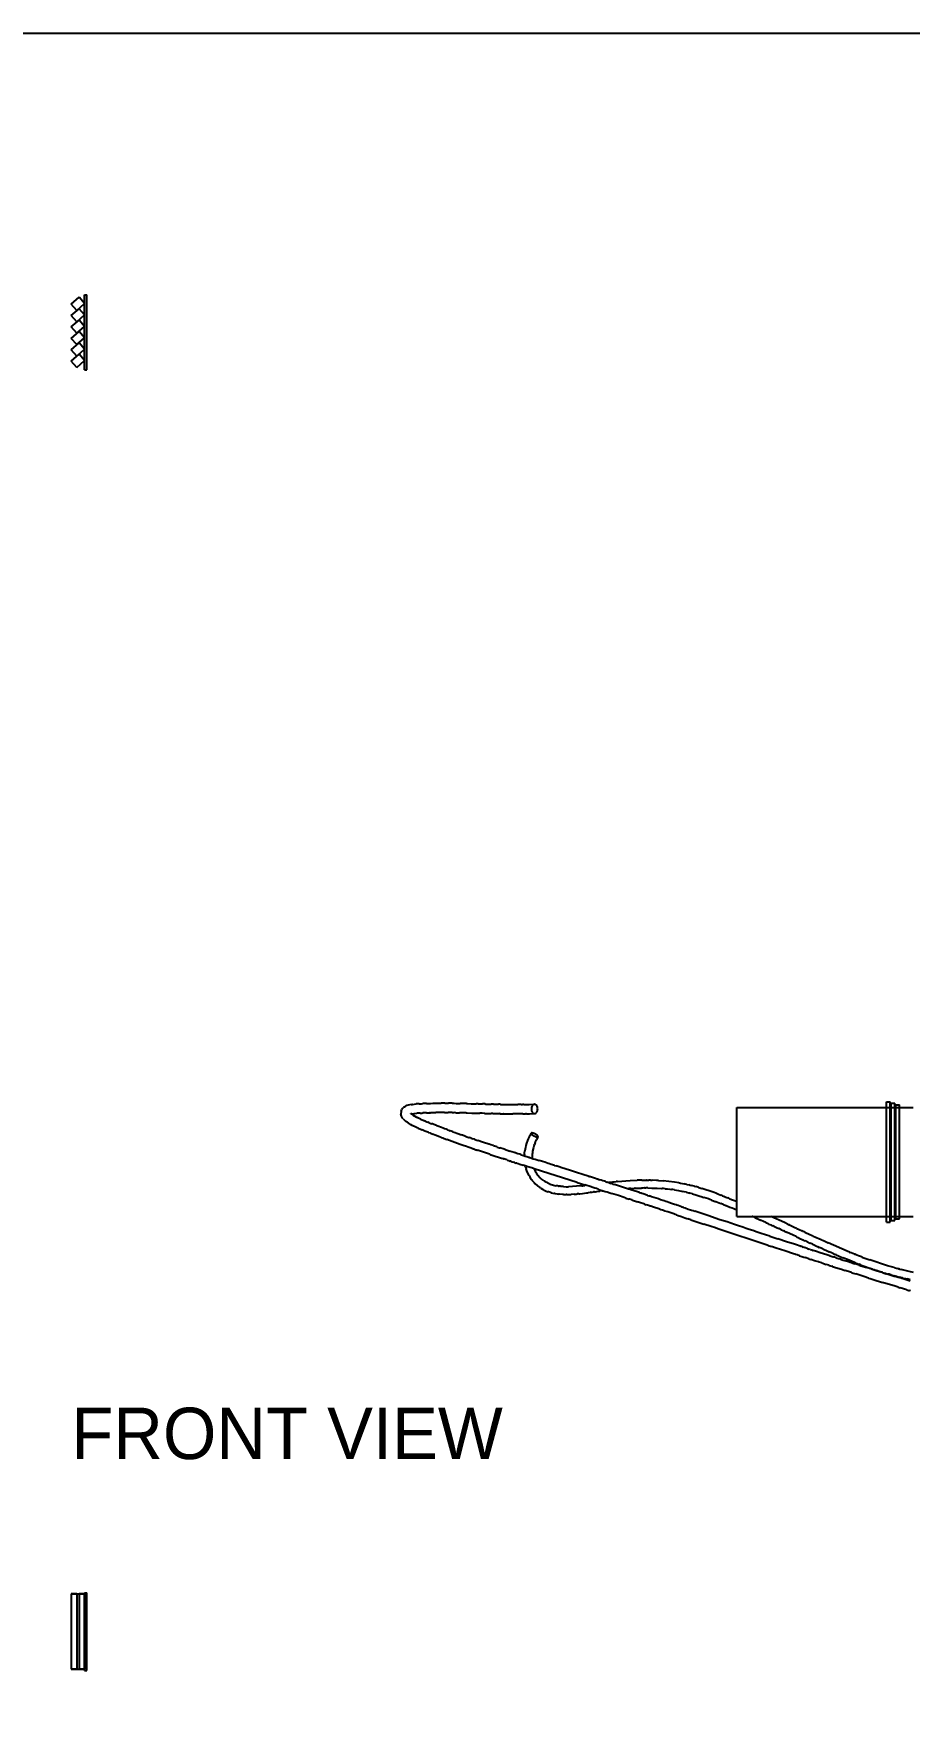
# Model space of a CAD drawing. Header units: millimetres. Extents: x -808 to -5, y -418 to 283.
# Drawn here: x -503.9 to -318.2, y -70.8 to 283.4 of the extents above; entities that cross this region are included whole.
import ezdxf

# ---------------------------------------------------------------- set-up
doc = ezdxf.new("R2010")
doc.units = ezdxf.units.MM
for name, color, linetype in [('BORDER', 7, 'Continuous'), ('HIDDEN', 8, 'Continuous'), ('TEXT', 5, 'Continuous'), ('VISIBLE', 7, 'Continuous')]:
    doc.layers.add(name, color=color, linetype=linetype)

msp = doc.modelspace()

# ---------------------------------------------------------------- linework, layer by layer
at = {"layer": 'BORDER'}
msp.add_lwpolyline([(-808.18, -418.08), (-4.58, -418.08), (-4.58, 283.4), (-808.18, 283.4)], close=True, dxfattribs=at)
at = {"layer": 'HIDDEN'}
for points in [[(-495.91, 225.99), (-494.25, 227.44)], [(-493.09, 226.11), (-494.25, 227.44)], [(-493.1, 212.03), (-493.1, 227.97)], [(-493.1, 227.97), (-492.6, 227.97)], [(-492.6, 212.03), (-492.6, 227.97)], [(-494.75, 224.66), (-495.91, 225.99)], [(-495.91, 223.57), (-494.25, 225.02)], [(-494.75, 222.24), (-495.91, 223.57)], [(-494.75, 224.66), (-493.09, 226.11)], [(-494.75, 222.24), (-493.09, 223.69)], [(-493.09, 223.69), (-494.25, 225.02)], [(-493.09, 226.11), (-493.1, 226.12)], [(-493.1, 226.11), (-493.09, 226.11)], [(-493.09, 223.69), (-493.1, 223.7)], [(-493.1, 223.69), (-493.09, 223.69)], [(-495.91, 221.15), (-494.25, 222.6)], [(-494.75, 219.82), (-495.91, 221.15)], [(-495.91, 218.73), (-494.25, 220.18)], [(-494.75, 219.82), (-493.09, 221.27)], [(-493.09, 221.27), (-494.25, 222.6)], [(-493.09, 218.85), (-494.25, 220.18)], [(-493.09, 221.27), (-493.1, 221.28)], [(-493.1, 221.27), (-493.09, 221.27)], [(-494.75, 217.4), (-495.91, 218.73)], [(-495.91, 216.31), (-494.25, 217.76)], [(-494.75, 214.98), (-495.91, 216.31)], [(-494.75, 217.4), (-493.09, 218.85)], [(-494.75, 214.98), (-493.09, 216.43)], [(-493.09, 216.43), (-494.25, 217.76)], [(-493.09, 218.85), (-493.1, 218.86)], [(-493.1, 218.85), (-493.09, 218.85)], [(-493.09, 216.43), (-493.1, 216.44)], [(-493.1, 216.43), (-493.09, 216.43)], [(-495.91, 213.89), (-494.25, 215.34)], [(-494.75, 212.56), (-495.91, 213.89)], [(-494.75, 212.56), (-493.09, 214.01)], [(-493.09, 214.01), (-494.25, 215.34)], [(-493.09, 214.01), (-493.1, 214.02)], [(-493.1, 214.01), (-493.09, 214.01)], [(-493.1, 212.03), (-492.6, 212.03)], [(-323.06, 56.84), (-322.3, 56.84)], [(-323.06, 31.32), (-323.06, 56.84)], [(-322.3, 31.32), (-322.3, 56.84)], [(-398.36, 55.47), (-398.37, 55.3)], [(-398.37, 55.3), (-398.35, 55.11)], [(-398.33, 55.64), (-398.36, 55.47)], [(-398.35, 55.11), (-398.31, 54.92)], [(-398.27, 55.82), (-398.33, 55.64)], [(-398.31, 54.92), (-398.25, 54.75)], [(-398.19, 55.98), (-398.27, 55.82)], [(-398.25, 54.75), (-398.17, 54.6)], [(-398.09, 56.1), (-398.19, 55.98)], [(-398.17, 54.6), (-398.06, 54.48)], [(-397.98, 56.2), (-398.09, 56.1)], [(-398.06, 54.48), (-397.95, 54.38)], [(-397.85, 56.26), (-397.98, 56.2)], [(-397.95, 54.38), (-397.82, 54.33)], [(-397.72, 56.29), (-397.85, 56.26)], [(-397.82, 54.33), (-397.68, 54.31)], [(-354.8, 55.63), (-317.4, 55.63)], [(-354.8, 32.53), (-354.8, 55.63)], [(-323.06, 55.63), (-322.3, 55.63)], [(-322.07, 56.51), (-321.3, 56.51)], [(-322.07, 31.65), (-322.07, 56.51)], [(-322.07, 55.63), (-321.3, 55.63)], [(-321.3, 31.65), (-321.3, 56.51)], [(-321.08, 56.18), (-320.31, 56.18)], [(-321.08, 31.98), (-321.08, 56.18)], [(-321.08, 55.63), (-320.31, 55.63)], [(-320.31, 31.98), (-320.31, 56.18)], [(-354.8, 32.53), (-317.4, 32.53)], [(-323.06, 32.53), (-322.3, 32.53)], [(-322.07, 32.53), (-321.3, 32.53)], [(-321.08, 32.53), (-320.31, 32.53)], [(-321.08, 31.98), (-320.31, 31.98)], [(-323.06, 31.32), (-322.3, 31.32)], [(-322.07, 31.65), (-321.3, 31.65)], [(-495.91, -47.55), (-494.25, -47.55)], [(-494.75, -47.55), (-495.91, -47.55)], [(-495.91, -47.55), (-495.91, -63.5)], [(-495.91, -47.55), (-494.25, -47.55)], [(-494.75, -47.55), (-495.91, -47.55)], [(-495.91, -47.55), (-495.91, -63.5)], [(-495.91, -47.55), (-494.25, -47.55)], [(-494.75, -47.55), (-495.91, -47.55)], [(-495.91, -47.55), (-495.91, -63.5)], [(-495.91, -47.55), (-494.25, -47.55)], [(-494.75, -47.55), (-495.91, -47.55)], [(-495.91, -47.55), (-495.91, -63.5)], [(-495.91, -47.55), (-494.25, -47.55)], [(-494.75, -47.55), (-495.91, -47.55)], [(-495.91, -47.55), (-495.91, -63.5)], [(-494.75, -47.55), (-495.91, -47.55)], [(-494.75, -47.55), (-493.09, -47.55)], [(-494.75, -47.55), (-494.75, -63.5)], [(-494.75, -47.55), (-493.09, -47.55)], [(-494.75, -47.55), (-494.75, -63.5)], [(-494.75, -47.55), (-493.09, -47.55)], [(-494.75, -47.55), (-494.75, -63.5)], [(-494.75, -47.55), (-493.09, -47.55)], [(-494.75, -47.55), (-494.75, -63.5)], [(-494.75, -47.55), (-493.09, -47.55)], [(-494.75, -47.55), (-494.75, -63.5)], [(-494.75, -47.55), (-493.09, -47.55)], [(-494.75, -47.55), (-494.75, -63.5)], [(-493.09, -47.55), (-494.25, -47.55)], [(-494.25, -47.55), (-494.25, -63.5)], [(-493.09, -47.55), (-494.25, -47.55)], [(-494.25, -47.55), (-494.25, -63.5)], [(-493.09, -47.55), (-494.25, -47.55)], [(-494.25, -47.55), (-494.25, -63.5)], [(-493.09, -47.55), (-494.25, -47.55)], [(-494.25, -47.55), (-494.25, -63.5)], [(-493.09, -47.55), (-494.25, -47.55)], [(-494.25, -47.55), (-494.25, -63.5)], [(-493.1, -63.78), (-493.1, -47.28)], [(-493.1, -47.28), (-492.6, -47.28)], [(-493.09, -47.55), (-493.1, -47.55)], [(-493.09, -47.55), (-493.09, -63.5)], [(-493.09, -47.55), (-493.09, -63.5)], [(-493.09, -47.55), (-493.09, -63.5)], [(-493.09, -47.55), (-493.09, -63.5)], [(-493.09, -47.55), (-493.09, -63.5)], [(-493.09, -47.55), (-493.09, -63.5)], [(-492.6, -63.78), (-492.6, -47.28)], [(-495.91, -63.5), (-494.25, -63.5)], [(-494.75, -63.5), (-495.91, -63.5)], [(-495.91, -63.5), (-494.25, -63.5)], [(-494.75, -63.5), (-495.91, -63.5)], [(-495.91, -63.5), (-494.25, -63.5)], [(-494.75, -63.5), (-495.91, -63.5)], [(-495.91, -63.5), (-494.25, -63.5)], [(-494.75, -63.5), (-495.91, -63.5)], [(-495.91, -63.5), (-494.25, -63.5)], [(-494.75, -63.5), (-495.91, -63.5)], [(-494.75, -63.5), (-495.91, -63.5)], [(-494.75, -63.5), (-493.09, -63.5)], [(-494.75, -63.5), (-493.09, -63.5)], [(-494.75, -63.5), (-493.09, -63.5)], [(-494.75, -63.5), (-493.09, -63.5)], [(-494.75, -63.5), (-493.09, -63.5)], [(-494.75, -63.5), (-493.09, -63.5)], [(-493.09, -63.5), (-494.25, -63.5)], [(-493.09, -63.5), (-494.25, -63.5)], [(-493.09, -63.5), (-494.25, -63.5)], [(-493.09, -63.5), (-494.25, -63.5)], [(-493.09, -63.5), (-494.25, -63.5)], [(-493.09, -63.5), (-493.1, -63.5)], [(-493.1, -63.78), (-492.6, -63.78)]]:
    msp.add_lwpolyline(points, dxfattribs=at)
at = {"layer": 'VISIBLE'}
for points in [[(-495.91, 225.99), (-494.25, 227.44)], [(-493.1, 226.12), (-494.25, 227.44)], [(-493.1, 212.03), (-493.1, 227.97)], [(-493.1, 227.97), (-492.6, 227.97)], [(-492.6, 212.03), (-492.6, 227.97)], [(-494.75, 224.66), (-495.91, 225.99)], [(-495.91, 223.57), (-494.25, 225.02)], [(-494.75, 222.24), (-495.91, 223.57)], [(-494.75, 224.66), (-493.1, 226.11)], [(-494.75, 222.24), (-493.1, 223.69)], [(-493.1, 223.7), (-494.25, 225.02)], [(-495.91, 221.15), (-494.25, 222.6)], [(-494.75, 219.82), (-495.91, 221.15)], [(-495.91, 218.73), (-494.25, 220.18)], [(-494.75, 219.82), (-493.1, 221.27)], [(-493.1, 221.28), (-494.25, 222.6)], [(-493.1, 218.86), (-494.25, 220.18)], [(-494.75, 217.4), (-495.91, 218.73)], [(-495.91, 216.31), (-494.25, 217.76)], [(-494.75, 214.98), (-495.91, 216.31)], [(-494.75, 217.4), (-493.1, 218.85)], [(-494.75, 214.98), (-493.1, 216.43)], [(-493.1, 216.44), (-494.25, 217.76)], [(-495.91, 213.89), (-494.25, 215.34)], [(-494.75, 212.56), (-495.91, 213.89)], [(-494.75, 212.56), (-493.1, 214.01)], [(-493.1, 214.02), (-494.25, 215.34)], [(-493.1, 212.03), (-492.6, 212.03)], [(-323.06, 56.84), (-322.3, 56.84)], [(-323.06, 31.32), (-323.06, 56.84)], [(-322.3, 31.32), (-322.3, 56.84)], [(-426, 54.75), (-426.02, 54.24)], [(-425.89, 53.77), (-426.02, 54.24)], [(-426, 54.75), (-425.82, 55.22)], [(-425.66, 53.38), (-425.89, 53.77)], [(-425.67, 55.43), (-425.82, 55.22)], [(-425.67, 55.43), (-425.49, 55.61)], [(-425.52, 53.2), (-425.66, 53.38)], [(-425.52, 53.2), (-425.3, 52.96)], [(-425.34, 55.72), (-425.49, 55.61)], [(-425.34, 55.72), (-425.28, 55.76)], [(-425.28, 55.76), (-425.13, 55.85)], [(-425.13, 55.85), (-424.88, 55.97)], [(-424.75, 56.02), (-424.88, 55.97)], [(-424.46, 56.11), (-424.75, 56.02)], [(-423.87, 56.23), (-424.46, 56.11)], [(-424.07, 54.55), (-424.07, 54.56)], [(-423.92, 54.38), (-423.94, 54.39)], [(-423.92, 54.38), (-423.81, 54.28)], [(-423.87, 56.23), (-423.72, 56.26)], [(-423.81, 54.28), (-423.61, 54.12)], [(-423.74, 54.25), (-423.76, 54.24)], [(-423.74, 54.25), (-423.52, 54.29)], [(-423.72, 56.26), (-423.63, 56.27)], [(-423.54, 56.28), (-423.63, 56.27)], [(-423.54, 54.07), (-423.61, 54.12)], [(-423.54, 56.28), (-422.8, 56.36)], [(-423.54, 54.07), (-423.23, 53.87)], [(-423.52, 54.29), (-423.4, 54.3)], [(-423.4, 54.3), (-423.22, 54.33)], [(-422.62, 53.53), (-423.23, 53.87)], [(-423.22, 54.33), (-422.62, 54.39)], [(-422.14, 56.4), (-422.8, 56.36)], [(-421.94, 54.43), (-422.62, 54.39)], [(-422.62, 53.53), (-422.6, 53.52)], [(-422.41, 53.42), (-422.6, 53.52)], [(-422.29, 53.37), (-422.41, 53.42)], [(-421.84, 53.16), (-422.29, 53.37)], [(-422.14, 56.4), (-421.83, 56.42)], [(-421.94, 54.43), (-421.78, 54.44)], [(-421.84, 53.16), (-421.33, 52.93)], [(-421.83, 56.42), (-421.65, 56.43)], [(-421.78, 54.44), (-421.57, 54.45)], [(-421.65, 56.43), (-421.4, 56.44)], [(-421.57, 54.45), (-421.37, 54.46)], [(-421.3, 56.44), (-421.4, 56.44)], [(-421.25, 54.46), (-421.37, 54.46)], [(-421.1, 56.45), (-421.3, 56.44)], [(-421.02, 54.47), (-421.25, 54.46)], [(-420.57, 56.47), (-421.1, 56.45)], [(-420.6, 54.49), (-421.02, 54.47)], [(-420.6, 54.49), (-420.03, 54.51)], [(-420.57, 56.47), (-420.04, 56.49)], [(-420.04, 56.49), (-419.98, 56.49)], [(-419.98, 54.51), (-420.03, 54.51)], [(-419.98, 56.49), (-419.77, 56.49)], [(-419.98, 54.51), (-419.74, 54.51)], [(-419.77, 56.49), (-419.24, 56.51)], [(-419.28, 54.52), (-419.74, 54.51)], [(-419.28, 54.52), (-419.26, 54.53)], [(-419.26, 54.53), (-419.2, 54.53)], [(-419.24, 56.51), (-418.64, 56.52)], [(-419.2, 54.53), (-418.64, 54.54)], [(-418.64, 56.52), (-417.49, 56.53)], [(-417.5, 54.55), (-418.64, 54.54)], [(-416.78, 54.55), (-417.5, 54.55)], [(-416.75, 56.53), (-417.49, 56.53)], [(-416.78, 54.55), (-416.01, 54.54)], [(-416.75, 56.53), (-415.97, 56.52)], [(-415.78, 54.54), (-416.01, 54.54)], [(-415.75, 56.52), (-415.97, 56.52)], [(-415.39, 54.54), (-415.78, 54.54)], [(-415.33, 56.52), (-415.75, 56.52)], [(-415.18, 54.53), (-415.39, 54.54)], [(-415.13, 56.51), (-415.33, 56.52)], [(-415.18, 54.53), (-414.77, 54.53)], [(-415.13, 56.51), (-414.75, 56.51)], [(-414.39, 54.52), (-414.77, 54.53)], [(-414.75, 56.51), (-414.34, 56.5)], [(-414.39, 54.52), (-413.6, 54.51)], [(-414.34, 56.5), (-413.45, 56.48)], [(-413.05, 54.5), (-413.6, 54.51)], [(-412.89, 56.47), (-413.45, 56.48)], [(-412.19, 54.48), (-413.05, 54.5)], [(-412.15, 56.46), (-412.89, 56.47)], [(-412.19, 54.48), (-412, 54.47)], [(-412.15, 56.46), (-411.93, 56.45)], [(-412, 54.47), (-410.98, 54.45)], [(-411.93, 56.45), (-411.11, 56.43)], [(-411.11, 56.43), (-410.08, 56.4)], [(-410.98, 54.45), (-410.15, 54.43)], [(-410.15, 54.43), (-409.74, 54.42)], [(-409.63, 56.39), (-410.08, 56.4)], [(-409.74, 54.42), (-409.3, 54.4)], [(-409.63, 56.39), (-409.22, 56.38)], [(-408.81, 54.39), (-409.3, 54.4)], [(-409.22, 56.38), (-408.74, 56.37)], [(-408.35, 54.38), (-408.81, 54.39)], [(-408.28, 56.36), (-408.74, 56.37)], [(-408.24, 54.38), (-408.35, 54.38)], [(-408.15, 56.36), (-408.28, 56.36)], [(-408.24, 54.38), (-408.1, 54.37)], [(-408.15, 56.36), (-408.03, 56.35)], [(-408.1, 54.37), (-407.98, 54.37)], [(-408.03, 56.35), (-407.92, 56.35)], [(-407.98, 54.37), (-407.62, 54.36)], [(-407.92, 56.35), (-407.53, 56.34)], [(-407.62, 54.36), (-407.24, 54.35)], [(-407.53, 56.34), (-407.17, 56.33)], [(-407.24, 54.35), (-406.99, 54.35)], [(-407.17, 56.33), (-406.91, 56.33)], [(-406.99, 54.35), (-406.86, 54.34)], [(-406.79, 56.32), (-406.91, 56.33)], [(-406.52, 54.34), (-406.86, 54.34)], [(-406.43, 56.31), (-406.79, 56.32)], [(-406.52, 54.34), (-406.14, 54.33)], [(-406.43, 56.31), (-406.07, 56.31)], [(-406.14, 54.33), (-405.75, 54.32)], [(-406.07, 56.31), (-405.67, 56.3)], [(-405.75, 54.32), (-405.68, 54.32)], [(-405.68, 54.32), (-405.4, 54.31)], [(-405.67, 56.3), (-405.6, 56.3)], [(-405.6, 56.3), (-405.35, 56.29)], [(-405.4, 54.31), (-405.15, 54.31)], [(-405.13, 56.29), (-405.35, 56.29)], [(-404.96, 54.3), (-405.15, 54.31)], [(-404.89, 56.28), (-405.13, 56.29)], [(-404.96, 54.3), (-404.87, 54.3)], [(-404.89, 56.28), (-404.37, 56.27)], [(-404.87, 54.3), (-404.33, 54.29)], [(-404.37, 56.27), (-404.27, 56.27)], [(-404.26, 54.29), (-404.33, 54.29)], [(-404.27, 56.27), (-404.18, 56.27)], [(-404.26, 54.29), (-403.81, 54.28)], [(-404.18, 56.27), (-403.76, 56.26)], [(-403.81, 54.28), (-403.66, 54.28)], [(-403.76, 56.26), (-403.57, 56.26)], [(-403.66, 54.28), (-403.46, 54.28)], [(-403.57, 56.26), (-403.39, 56.25)], [(-403.46, 54.28), (-402.95, 54.27)], [(-403.39, 56.25), (-402.92, 56.25)], [(-402.95, 54.27), (-402.29, 54.26)], [(-402.92, 56.25), (-402.25, 56.24)], [(-401.26, 54.26), (-402.29, 54.26)], [(-402.25, 56.24), (-401.23, 56.24)], [(-401.11, 54.26), (-401.26, 54.26)], [(-401.08, 56.24), (-401.23, 56.24)], [(-401.01, 54.26), (-401.11, 54.26)], [(-400.99, 56.24), (-401.08, 56.24)], [(-400.52, 54.26), (-401.01, 54.26)], [(-400.51, 56.24), (-400.99, 56.24)], [(-400.18, 54.26), (-400.52, 54.26)], [(-400.51, 56.24), (-400.27, 56.24)], [(-399.94, 56.24), (-400.27, 56.24)], [(-400.18, 54.26), (-399.94, 54.26)], [(-399.94, 56.24), (-399.71, 56.24)], [(-399.94, 54.26), (-399.6, 54.27)], [(-399.71, 56.24), (-399.37, 56.25)], [(-399.37, 54.27), (-399.6, 54.27)], [(-399.37, 56.25), (-398.94, 56.26)], [(-399.37, 54.27), (-398.91, 54.28)], [(-398.94, 56.26), (-398.82, 56.26)], [(-398.91, 54.28), (-398.8, 54.28)], [(-398.82, 56.26), (-397.72, 56.29)], [(-398.8, 54.28), (-397.68, 54.31)], [(-397.59, 56.28), (-397.72, 56.29)], [(-397.68, 54.31), (-397.56, 54.33)], [(-397.47, 56.22), (-397.59, 56.28)], [(-397.56, 54.33), (-397.43, 54.39)], [(-397.35, 56.14), (-397.47, 56.22)], [(-397.43, 54.39), (-397.32, 54.48)], [(-397.24, 56.02), (-397.35, 56.14)], [(-397.32, 54.48), (-397.22, 54.61)], [(-397.16, 55.87), (-397.24, 56.02)], [(-397.22, 54.61), (-397.14, 54.76)], [(-397.09, 55.7), (-397.16, 55.87)], [(-397.14, 54.76), (-397.08, 54.94)], [(-397.05, 55.51), (-397.09, 55.7)], [(-397.08, 54.94), (-397.04, 55.12)], [(-397.03, 55.32), (-397.05, 55.51)], [(-397.04, 55.12), (-397.03, 55.32)], [(-354.8, 55.63), (-323.06, 55.63)], [(-354.8, 32.53), (-354.8, 55.63)], [(-322.3, 55.63), (-322.07, 55.63)], [(-322.07, 56.51), (-321.3, 56.51)], [(-322.07, 31.65), (-322.07, 56.51)], [(-321.3, 31.65), (-321.3, 56.51)], [(-321.3, 55.63), (-321.08, 55.63)], [(-321.08, 56.18), (-320.31, 56.18)], [(-321.08, 31.98), (-321.08, 56.18)], [(-320.31, 31.98), (-320.31, 56.18)], [(-320.31, 55.63), (-318.17, 55.63)], [(-425.02, 52.7), (-425.3, 52.96)], [(-424.96, 52.66), (-425.02, 52.7)], [(-424.86, 52.58), (-424.96, 52.66)], [(-424.72, 52.48), (-424.86, 52.58)], [(-424.72, 52.48), (-424.43, 52.29)], [(-423.96, 52.03), (-424.43, 52.29)], [(-423.62, 51.82), (-423.96, 52.03)], [(-422.83, 51.43), (-423.62, 51.82)], [(-422.61, 51.33), (-422.83, 51.43)], [(-422.39, 51.23), (-422.61, 51.33)], [(-422.39, 51.23), (-421.49, 50.85)], [(-420.97, 50.63), (-421.49, 50.85)], [(-421.33, 52.93), (-421.01, 52.79)], [(-420.72, 52.67), (-421.01, 52.79)], [(-420.32, 50.37), (-420.97, 50.63)], [(-420.72, 52.67), (-420.3, 52.5)], [(-420.17, 50.31), (-420.32, 50.37)], [(-420.01, 52.38), (-420.3, 52.5)], [(-420.09, 50.28), (-420.17, 50.31)], [(-419.77, 50.16), (-420.09, 50.28)], [(-420.01, 52.38), (-419.65, 52.24)], [(-419.77, 50.16), (-419.2, 49.94)], [(-419.65, 52.24), (-419.5, 52.18)], [(-419.35, 52.12), (-419.5, 52.18)], [(-419.03, 51.99), (-419.35, 52.12)], [(-419.11, 49.9), (-419.2, 49.94)], [(-418.78, 49.77), (-419.11, 49.9)], [(-418.48, 51.78), (-419.03, 51.99)], [(-417.82, 49.41), (-418.78, 49.77)], [(-418.38, 51.74), (-418.48, 51.78)], [(-417.96, 51.58), (-418.38, 51.74)], [(-417.63, 51.45), (-417.96, 51.58)], [(-417.42, 51.37), (-417.63, 51.45)], [(-417.1, 51.25), (-417.42, 51.37)], [(-416.77, 51.12), (-417.1, 51.25)], [(-416.44, 51), (-416.77, 51.12)], [(-416.13, 50.88), (-416.44, 51)], [(-416.13, 50.88), (-415.9, 50.8)], [(-415.9, 50.8), (-415.59, 50.68)], [(-415.13, 50.51), (-415.59, 50.68)], [(-415.04, 50.48), (-415.13, 50.51)], [(-415.04, 50.48), (-414.54, 50.3)], [(-414.54, 50.3), (-414.17, 50.17)], [(-414.17, 50.17), (-413.16, 49.81)], [(-412.27, 49.49), (-413.16, 49.81)], [(-398.72, 49.64), (-398.84, 49.39)], [(-398.53, 49.99), (-398.72, 49.64)], [(-398.53, 49.99), (-398.44, 50.17)], [(-398.4, 50.2), (-398.44, 50.17)], [(-398.44, 50.17), (-398.44, 50.11)], [(-398.44, 50.17), (-398.44, 50.17)], [(-398.44, 50.11), (-398.41, 50.04)], [(-398.41, 50.04), (-398.34, 49.96)], [(-398.33, 50.22), (-398.4, 50.2)], [(-398.34, 49.96), (-398.25, 49.88)], [(-398.24, 50.22), (-398.33, 50.22)], [(-398.25, 49.88), (-398.12, 49.79)], [(-398.11, 50.2), (-398.24, 50.22)], [(-398.12, 49.79), (-397.98, 49.69)], [(-397.97, 50.16), (-398.11, 50.2)], [(-397.98, 49.69), (-397.83, 49.61)], [(-397.81, 50.1), (-397.97, 50.16)], [(-397.83, 49.61), (-397.67, 49.53)], [(-397.65, 50.03), (-397.81, 50.1)], [(-397.49, 49.95), (-397.65, 50.03)], [(-397.35, 49.86), (-397.49, 49.95)], [(-397.21, 49.77), (-397.35, 49.86)], [(-397.1, 49.68), (-397.21, 49.77)], [(-397.02, 49.6), (-397.1, 49.68)], [(-396.97, 49.52), (-397.02, 49.6)], [(-417.49, 49.28), (-417.82, 49.41)], [(-417.49, 49.28), (-417.17, 49.16)], [(-417.17, 49.16), (-416.86, 49.04)], [(-416.86, 49.04), (-416.29, 48.83)], [(-413.44, 47.8), (-416.29, 48.83)], [(-412.8, 47.58), (-413.44, 47.8)], [(-412.61, 47.52), (-412.8, 47.58)], [(-412.32, 47.42), (-412.61, 47.52)], [(-411.54, 47.15), (-412.32, 47.42)], [(-412.27, 49.49), (-412.03, 49.41)], [(-412.03, 49.41), (-411.81, 49.33)], [(-411.81, 49.33), (-411.66, 49.28)], [(-411.66, 49.28), (-411.54, 49.24)], [(-411.35, 49.17), (-411.54, 49.24)], [(-411.35, 47.08), (-411.54, 47.15)], [(-411.11, 49.09), (-411.35, 49.17)], [(-410.77, 46.88), (-411.35, 47.08)], [(-411.11, 49.09), (-410.81, 48.99)], [(-410.53, 48.89), (-410.81, 48.99)], [(-410.77, 46.88), (-410.59, 46.82)], [(-410.59, 46.82), (-410.14, 46.67)], [(-410.39, 48.85), (-410.53, 48.89)], [(-410.39, 48.85), (-409.75, 48.63)], [(-410.14, 46.67), (-410, 46.62)], [(-410, 46.62), (-409.86, 46.57)], [(-409.86, 46.57), (-409.77, 46.54)], [(-409.56, 46.47), (-409.77, 46.54)], [(-408.76, 48.29), (-409.75, 48.63)], [(-407.23, 45.69), (-409.56, 46.47)], [(-408.72, 48.28), (-408.76, 48.29)], [(-408.54, 48.22), (-408.72, 48.28)], [(-407.4, 47.84), (-408.54, 48.22)], [(-407.33, 47.81), (-407.4, 47.84)], [(-406.99, 47.7), (-407.33, 47.81)], [(-406.49, 47.53), (-406.99, 47.7)], [(-406.49, 47.53), (-406.42, 47.51)], [(-405.7, 47.27), (-406.42, 47.51)], [(-405.61, 47.24), (-405.7, 47.27)], [(-405.61, 47.24), (-405.13, 47.09)], [(-405.13, 47.09), (-405.03, 47.05)], [(-404.11, 46.75), (-405.03, 47.05)], [(-403.94, 46.69), (-404.11, 46.75)], [(-403.94, 46.69), (-403.27, 46.47)], [(-403.27, 46.47), (-403.17, 46.44)], [(-403.17, 46.44), (-403, 46.39)], [(-402.05, 46.08), (-403, 46.39)], [(-401.97, 46.05), (-402.05, 46.08)], [(-401.86, 46.02), (-401.97, 46.05)], [(-399.82, 45.93), (-399.77, 46.41)], [(-399.63, 47.13), (-399.77, 46.41)], [(-399.52, 47.59), (-399.63, 47.13)], [(-399.37, 48.06), (-399.52, 47.59)], [(-399.16, 48.64), (-399.37, 48.06)], [(-399.02, 49), (-399.16, 48.64)], [(-398.84, 49.39), (-399.02, 49)], [(-398.1, 46.38), (-398.16, 46.02)], [(-397.93, 47.15), (-398.1, 46.38)], [(-397.86, 47.39), (-397.93, 47.15)], [(-397.81, 47.55), (-397.86, 47.39)], [(-397.81, 47.55), (-397.72, 47.8)], [(-397.58, 48.17), (-397.72, 47.8)], [(-397.67, 49.53), (-397.51, 49.47)], [(-397.58, 48.17), (-397.45, 48.46)], [(-397.51, 49.47), (-397.36, 49.42)], [(-397.45, 48.46), (-397.31, 48.76)], [(-397.36, 49.42), (-397.23, 49.39)], [(-397.14, 49.11), (-397.31, 48.76)], [(-397.23, 49.39), (-397.11, 49.38)], [(-397.12, 49.15), (-397.14, 49.11)], [(-397.12, 49.15), (-397.08, 49.22)], [(-397.11, 49.38), (-397.03, 49.38)], [(-397.08, 49.22), (-396.96, 49.43)], [(-397.03, 49.38), (-396.98, 49.41)], [(-396.98, 49.41), (-396.96, 49.43)], [(-396.96, 49.49), (-396.97, 49.52)], [(-396.96, 49.46), (-396.96, 49.49)], [(-396.96, 49.43), (-396.96, 49.46)], [(-407.15, 45.67), (-407.23, 45.69)], [(-407.08, 45.65), (-407.15, 45.67)], [(-407.08, 45.65), (-406.98, 45.61)], [(-406.98, 45.61), (-406.88, 45.58)], [(-406.88, 45.58), (-404.48, 44.79)], [(-404.25, 44.71), (-404.48, 44.79)], [(-404.25, 44.71), (-404.21, 44.7)], [(-403.57, 44.49), (-404.21, 44.7)], [(-403.5, 44.47), (-403.57, 44.49)], [(-403.47, 44.46), (-403.5, 44.47)], [(-403.47, 44.46), (-403.13, 44.35)], [(-403.1, 44.34), (-403.13, 44.35)], [(-403.1, 44.34), (-402.86, 44.26)], [(-402.7, 44.21), (-402.86, 44.26)], [(-402.7, 44.21), (-402.45, 44.13)], [(-402.45, 44.13), (-402.16, 44.03)], [(-401.98, 43.98), (-402.16, 44.03)], [(-401.98, 43.98), (-401.58, 43.84)], [(-401.71, 45.97), (-401.86, 46.02)], [(-401.43, 45.88), (-401.71, 45.97)], [(-401.48, 43.81), (-401.58, 43.84)], [(-401.48, 43.81), (-401.19, 43.72)], [(-401.25, 45.82), (-401.43, 45.88)], [(-400.84, 45.69), (-401.25, 45.82)], [(-401.19, 43.72), (-400.84, 43.61)], [(-400.55, 45.59), (-400.84, 45.69)], [(-400.84, 43.61), (-400.13, 43.38)], [(-400.55, 45.59), (-400.03, 45.42)], [(-399.48, 43.17), (-400.13, 43.38)], [(-400.03, 45.42), (-399.71, 45.32)], [(-399.85, 45.64), (-399.86, 45.37)], [(-399.85, 45.64), (-399.82, 45.93)], [(-399.71, 45.32), (-399.36, 45.21)], [(-399.6, 43), (-399.65, 43.22)], [(-399.6, 43), (-399.49, 42.63)], [(-399.35, 42.21), (-399.49, 42.63)], [(-399.13, 43.06), (-399.48, 43.17)], [(-399.36, 45.21), (-398.79, 45.03)], [(-398.86, 42.97), (-399.13, 43.06)], [(-398.6, 42.89), (-398.86, 42.97)], [(-398.68, 44.99), (-398.79, 45.03)], [(-398.68, 44.99), (-397.96, 44.76)], [(-398.28, 42.79), (-398.6, 42.89)], [(-397.78, 42.63), (-398.28, 42.79)], [(-398.2, 45.68), (-398.22, 45.02)], [(-398.22, 45.02), (-398.22, 44.84)], [(-398.16, 46.02), (-398.2, 45.68)], [(-397.96, 44.76), (-397.57, 44.63)], [(-388.67, 39.73), (-397.78, 42.63)], [(-397.76, 42.62), (-397.54, 42.13)], [(-397.57, 44.63), (-396.75, 44.37)], [(-396.01, 44.14), (-396.75, 44.37)], [(-395.55, 43.99), (-396.01, 44.14)], [(-395.15, 43.86), (-395.55, 43.99)], [(-394.81, 43.76), (-395.15, 43.86)], [(-394.51, 43.66), (-394.81, 43.76)], [(-394.18, 43.55), (-394.51, 43.66)], [(-393.88, 43.46), (-394.18, 43.55)], [(-393.48, 43.33), (-393.88, 43.46)], [(-393.48, 43.33), (-393.12, 43.22)], [(-392.5, 43.02), (-393.12, 43.22)], [(-391.94, 42.84), (-392.5, 43.02)], [(-390.27, 42.31), (-391.94, 42.84)], [(-399.14, 41.71), (-399.35, 42.21)], [(-398.87, 41.18), (-399.14, 41.71)], [(-398.87, 41.18), (-398.73, 40.93)], [(-398.73, 40.93), (-398.61, 40.73)], [(-398.61, 40.73), (-398.32, 40.32)], [(-398.32, 40.32), (-398.25, 40.22)], [(-398.25, 40.22), (-398.08, 40.02)], [(-397.86, 39.76), (-398.08, 40.02)], [(-397.86, 39.76), (-397.55, 39.44)], [(-397.55, 39.44), (-397.11, 39.05)], [(-397.54, 42.13), (-397.41, 41.89)], [(-397.41, 41.89), (-397.26, 41.65)], [(-397.26, 41.65), (-396.99, 41.26)], [(-397.11, 39.05), (-397.04, 39)], [(-397.04, 39), (-396.54, 38.63)], [(-396.99, 41.26), (-396.51, 40.72)], [(-396.51, 40.72), (-396.3, 40.52)], [(-395.68, 40.05), (-396.3, 40.52)], [(-395.68, 40.05), (-395.64, 40.02)], [(-395.64, 40.02), (-395.56, 39.97)], [(-395.47, 39.92), (-395.56, 39.97)], [(-395.21, 39.76), (-395.47, 39.92)], [(-395.05, 39.68), (-395.21, 39.76)], [(-395.05, 39.68), (-394.45, 39.41)], [(-394.45, 39.41), (-394.35, 39.38)], [(-394.35, 39.38), (-393.69, 39.16)], [(-393.69, 39.16), (-393.18, 39.04)], [(-392.81, 38.98), (-393.18, 39.04)], [(-392.6, 38.94), (-392.81, 38.98)], [(-388.78, 41.84), (-390.27, 42.31)], [(-387.94, 38.99), (-388.79, 38.91)], [(-387.47, 41.42), (-388.78, 41.84)], [(-388.67, 39.73), (-387, 39.2)], [(-387.64, 39.02), (-387.94, 38.99)], [(-387.64, 39.02), (-387.47, 39.04)], [(-386.32, 41.06), (-387.47, 41.42)], [(-387.47, 39.04), (-387.06, 39.09)], [(-386.78, 39.13), (-387.06, 39.09)], [(-385.68, 38.78), (-387, 39.2)], [(-386.2, 41.02), (-386.32, 41.06)], [(-386.2, 41.02), (-386.08, 40.98)], [(-385.42, 40.77), (-386.08, 40.98)], [(-384.75, 40.56), (-385.42, 40.77)], [(-384.41, 40.45), (-384.75, 40.56)], [(-384.22, 40.39), (-384.41, 40.45)], [(-384.22, 40.39), (-383.89, 40.28)], [(-383.6, 40.19), (-383.89, 40.28)], [(-383.22, 40.07), (-383.6, 40.19)], [(-382.88, 39.96), (-383.22, 40.07)], [(-382.66, 39.89), (-382.88, 39.96)], [(-382.66, 39.89), (-382.28, 39.77)], [(-381.84, 39.63), (-382.28, 39.77)], [(-382.14, 39.73), (-381.78, 39.77)], [(-381.84, 39.63), (-381.43, 39.5)], [(-381.78, 39.77), (-381.19, 39.83)], [(-381.07, 39.38), (-381.43, 39.5)], [(-381.19, 39.83), (-381.07, 39.85)], [(-381.07, 39.85), (-380.78, 39.88)], [(-381.07, 39.38), (-380.74, 39.28)], [(-380.78, 39.88), (-380.41, 39.91)], [(-379.44, 38.86), (-380.74, 39.28)], [(-380.14, 39.94), (-380.41, 39.91)], [(-380.14, 39.94), (-377.39, 40.13)], [(-377.39, 40.13), (-375.92, 40.19)], [(-375.62, 40.19), (-375.92, 40.19)], [(-375.23, 40.2), (-375.62, 40.19)], [(-375.06, 40.2), (-375.23, 40.2)], [(-374.92, 40.21), (-375.06, 40.2)], [(-374.92, 40.21), (-374.55, 40.21)], [(-374.55, 40.21), (-374.41, 40.21)], [(-374.41, 40.21), (-374.12, 40.21)], [(-374.12, 40.21), (-374.06, 40.21)], [(-373.98, 40.21), (-374.06, 40.21)], [(-373.98, 40.21), (-373.47, 40.2)], [(-373.09, 40.19), (-373.47, 40.2)], [(-373.09, 40.19), (-373.06, 40.19)], [(-373.06, 40.19), (-372.73, 40.18)], [(-371.86, 40.15), (-372.73, 40.18)], [(-371.6, 40.14), (-371.86, 40.15)], [(-371.43, 40.13), (-371.6, 40.14)], [(-371.43, 40.13), (-370.4, 40.06)], [(-368.05, 39.79), (-370.4, 40.06)], [(-367.11, 39.64), (-368.05, 39.79)], [(-367.11, 39.64), (-366.96, 39.62)], [(-366.96, 39.62), (-366.76, 39.58)], [(-366.76, 39.58), (-366, 39.43)], [(-365.73, 39.38), (-366, 39.43)], [(-365.43, 39.31), (-365.73, 39.38)], [(-365.43, 39.31), (-365.37, 39.3)], [(-365.37, 39.3), (-364.93, 39.2)], [(-364.78, 39.16), (-364.93, 39.2)], [(-364.78, 39.16), (-364.42, 39.08)], [(-363.84, 38.93), (-364.42, 39.08)], [(-396.33, 38.49), (-396.54, 38.63)], [(-396.33, 38.49), (-395.99, 38.29)], [(-395.99, 38.29), (-395.51, 38.04)], [(-395.51, 38.04), (-395.34, 37.97)], [(-395.34, 37.97), (-395.21, 37.91)], [(-395.21, 37.91), (-394.83, 37.76)], [(-394.72, 37.72), (-394.83, 37.76)], [(-394.22, 37.57), (-394.72, 37.72)], [(-394.22, 37.57), (-394.07, 37.53)], [(-394.07, 37.53), (-393.55, 37.4)], [(-393.45, 37.38), (-393.55, 37.4)], [(-393.31, 37.36), (-393.45, 37.38)], [(-393.31, 37.36), (-392.92, 37.29)], [(-392.92, 37.29), (-392.59, 37.25)], [(-392.6, 38.94), (-392.45, 38.92)], [(-392.42, 37.23), (-392.59, 37.25)], [(-392.24, 38.9), (-392.45, 38.92)], [(-391.8, 37.18), (-392.42, 37.23)], [(-392.14, 38.89), (-392.24, 38.9)], [(-391.57, 38.84), (-392.14, 38.89)], [(-391.55, 37.17), (-391.8, 37.18)], [(-391.57, 38.84), (-391, 38.82)], [(-391.55, 37.17), (-391.35, 37.16)], [(-391.35, 37.16), (-391.13, 37.16)], [(-391.13, 37.16), (-390.99, 37.16)], [(-391, 38.82), (-390.47, 38.82)], [(-390.85, 37.16), (-390.99, 37.16)], [(-390.85, 37.16), (-390.35, 37.17)], [(-388.79, 38.91), (-390.47, 38.82)], [(-390.35, 37.17), (-389.94, 37.18)], [(-389.33, 37.22), (-389.94, 37.18)], [(-389.33, 37.22), (-389.03, 37.25)], [(-389.03, 37.25), (-388.86, 37.26)], [(-388.86, 37.26), (-388.63, 37.28)], [(-388.54, 37.29), (-388.63, 37.28)], [(-388.32, 37.31), (-388.54, 37.29)], [(-388.32, 37.31), (-388.08, 37.34)], [(-388.08, 37.34), (-387.52, 37.4)], [(-387.52, 37.4), (-386.7, 37.51)], [(-386.7, 37.51), (-386.52, 37.53)], [(-386.52, 37.53), (-386.35, 37.55)], [(-385.84, 37.62), (-386.35, 37.55)], [(-385.7, 37.64), (-385.84, 37.62)], [(-385.7, 37.64), (-385.51, 37.66)], [(-385.56, 38.74), (-385.68, 38.78)], [(-384.89, 38.53), (-385.56, 38.74)], [(-385.51, 37.66), (-385.18, 37.71)], [(-384.95, 37.74), (-385.18, 37.71)], [(-384.95, 37.74), (-384.8, 37.76)], [(-384.56, 38.42), (-384.89, 38.53)], [(-384.8, 37.76), (-384.5, 37.8)], [(-384.23, 38.31), (-384.56, 38.42)], [(-384.5, 37.8), (-384.46, 37.8)], [(-384.46, 37.8), (-383.86, 37.88)], [(-384.23, 38.31), (-383.84, 38.19)], [(-383.36, 37.94), (-383.86, 37.88)], [(-383.84, 38.19), (-383.12, 37.96)], [(-383.36, 37.94), (-383.14, 37.97)], [(-383.12, 37.96), (-382.71, 37.83)], [(-382.71, 37.83), (-382.31, 37.7)], [(-382.31, 37.7), (-381.75, 37.52)], [(-381.75, 37.52), (-381.4, 37.41)], [(-381.4, 37.41), (-381.35, 37.39)], [(-379.91, 36.93), (-381.35, 37.39)], [(-378.67, 36.53), (-379.91, 36.93)], [(-378.02, 38.4), (-379.44, 38.86)], [(-378.32, 36.42), (-378.67, 36.53)], [(-378.32, 36.42), (-377.67, 36.2)], [(-378.06, 38.41), (-377.73, 38.43)], [(-377.81, 38.33), (-378.02, 38.4)], [(-377.62, 38.27), (-377.81, 38.33)], [(-377.46, 38.45), (-377.73, 38.43)], [(-377.56, 36.17), (-377.67, 36.2)], [(-377.07, 38.09), (-377.62, 38.27)], [(-377.07, 36.01), (-377.56, 36.17)], [(-377.26, 38.46), (-377.46, 38.45)], [(-377.26, 38.46), (-377.06, 38.47)], [(-376.76, 37.99), (-377.07, 38.09)], [(-377.07, 36.01), (-376.96, 35.97)], [(-377.06, 38.47), (-376.5, 38.49)], [(-376.96, 35.97), (-376.28, 35.75)], [(-375.67, 37.63), (-376.76, 37.99)], [(-376.34, 38.5), (-376.5, 38.49)], [(-376.34, 38.5), (-376.14, 38.5)], [(-376.28, 35.75), (-375.9, 35.62)], [(-376.14, 38.5), (-375.95, 38.51)], [(-375.95, 38.51), (-375.72, 38.52)], [(-375.68, 35.55), (-375.9, 35.62)], [(-375.72, 38.52), (-375.33, 38.53)], [(-375.22, 35.4), (-375.68, 35.55)], [(-375.46, 37.56), (-375.67, 37.63)], [(-375.22, 37.48), (-375.46, 37.56)], [(-375.33, 38.53), (-374.99, 38.54)], [(-375.11, 37.45), (-375.22, 37.48)], [(-374.94, 37.39), (-375.11, 37.45)], [(-374.76, 38.54), (-374.99, 38.54)], [(-374.69, 37.31), (-374.94, 37.39)], [(-374.42, 38.55), (-374.76, 38.54)], [(-374.23, 37.15), (-374.69, 37.31)], [(-374.35, 38.55), (-374.42, 38.55)], [(-374.35, 38.55), (-374.07, 38.55)], [(-373.73, 36.99), (-374.23, 37.15)], [(-373.98, 38.55), (-374.07, 38.55)], [(-373.87, 38.55), (-373.98, 38.55)], [(-373.65, 38.55), (-373.87, 38.55)], [(-373.73, 36.99), (-373.44, 36.89)], [(-373.65, 38.55), (-372.85, 38.54)], [(-373.44, 36.89), (-373.31, 36.85)], [(-372.88, 36.7), (-373.31, 36.85)], [(-372.41, 36.55), (-372.88, 36.7)], [(-372.85, 38.54), (-371.9, 38.51)], [(-371.91, 36.38), (-372.41, 36.55)], [(-371.45, 36.22), (-371.91, 36.38)], [(-371.9, 38.51), (-371.73, 38.51)], [(-371.73, 38.51), (-370.75, 38.45)], [(-370.97, 36.06), (-371.45, 36.22)], [(-370.52, 35.91), (-370.97, 36.06)], [(-370.75, 38.45), (-370.61, 38.44)], [(-370.37, 38.42), (-370.61, 38.44)], [(-370.18, 35.8), (-370.52, 35.91)], [(-370.03, 38.39), (-370.37, 38.42)], [(-369.86, 35.69), (-370.18, 35.8)], [(-370.03, 38.39), (-369.5, 38.34)], [(-369.56, 35.59), (-369.86, 35.69)], [(-369.25, 35.48), (-369.56, 35.59)], [(-369.5, 38.34), (-368.99, 38.28)], [(-368.65, 35.28), (-369.25, 35.48)], [(-368.99, 38.28), (-368.64, 38.24)], [(-368.35, 38.2), (-368.64, 38.24)], [(-368.04, 38.15), (-368.35, 38.2)], [(-368.04, 38.15), (-367.2, 38.01)], [(-367.2, 38.01), (-366.23, 37.81)], [(-365.99, 37.76), (-366.23, 37.81)], [(-365.94, 37.75), (-365.99, 37.76)], [(-365.57, 37.66), (-365.94, 37.75)], [(-365.57, 37.66), (-365.49, 37.64)], [(-365.49, 37.64), (-364.98, 37.52)], [(-364.98, 37.52), (-364.94, 37.51)], [(-364.94, 37.51), (-364.77, 37.46)], [(-364.24, 37.31), (-364.77, 37.46)], [(-364.24, 37.31), (-364.18, 37.3)], [(-364.18, 37.3), (-363.52, 37.11)], [(-363.84, 38.93), (-363.79, 38.91)], [(-363.79, 38.91), (-363.53, 38.84)], [(-363.07, 38.71), (-363.53, 38.84)], [(-363.52, 37.11), (-363.38, 37.07)], [(-363.38, 37.07), (-363.3, 37.04)], [(-363.3, 37.04), (-362.67, 36.84)], [(-362.95, 38.68), (-363.07, 38.71)], [(-362.83, 38.64), (-362.95, 38.68)], [(-362.83, 38.64), (-362.22, 38.45)], [(-362.67, 36.84), (-362.65, 36.84)], [(-362.65, 36.84), (-362.4, 36.75)], [(-362.4, 36.75), (-361.78, 36.55)], [(-359.82, 37.64), (-362.22, 38.45)], [(-360.83, 36.22), (-361.78, 36.55)], [(-360.52, 36.11), (-360.83, 36.22)], [(-360.5, 36.1), (-360.52, 36.11)], [(-360.21, 36), (-360.5, 36.1)], [(-360.21, 36), (-359.79, 35.84)], [(-359.04, 37.35), (-359.82, 37.64)], [(-359.79, 35.84), (-359.63, 35.78)], [(-359.63, 35.78), (-359.41, 35.7)], [(-359.41, 35.7), (-359.28, 35.65)], [(-359.28, 35.65), (-358.21, 35.25)], [(-359.04, 37.35), (-358.87, 37.29)], [(-358.87, 37.29), (-358.19, 37.02)], [(-357.84, 36.88), (-358.19, 37.02)], [(-357.84, 36.88), (-357.67, 36.82)], [(-357.67, 36.82), (-357.63, 36.8)], [(-357.63, 36.8), (-357.58, 36.78)], [(-357.58, 36.78), (-357.11, 36.6)], [(-357.11, 36.6), (-356.71, 36.44)], [(-356.59, 36.39), (-356.71, 36.44)], [(-356.59, 36.39), (-356.33, 36.28)], [(-356.33, 36.28), (-356.07, 36.18)], [(-356.07, 36.18), (-355.94, 36.12)], [(-355.94, 36.12), (-355.12, 35.79)], [(-355.12, 35.79), (-354.8, 35.65)], [(-374.72, 35.23), (-375.22, 35.4)], [(-374.5, 35.16), (-374.72, 35.23)], [(-374.39, 35.12), (-374.5, 35.16)], [(-374.39, 35.12), (-374.16, 35.04)], [(-374.16, 35.04), (-374, 34.99)], [(-373.78, 34.92), (-374, 34.99)], [(-373.32, 34.76), (-373.78, 34.92)], [(-373.16, 34.71), (-373.32, 34.76)], [(-373.01, 34.66), (-373.16, 34.71)], [(-372.51, 34.49), (-373.01, 34.66)], [(-371.37, 34.11), (-372.51, 34.49)], [(-370.89, 33.95), (-371.37, 34.11)], [(-370.55, 33.83), (-370.89, 33.95)], [(-370.37, 33.77), (-370.55, 33.83)], [(-370.05, 33.66), (-370.37, 33.77)], [(-369.45, 33.46), (-370.05, 33.66)], [(-368.19, 33.04), (-369.45, 33.46)], [(-368, 35.06), (-368.65, 35.28)], [(-367.89, 32.93), (-368.19, 33.04)], [(-367.69, 34.96), (-368, 35.06)], [(-367.58, 32.83), (-367.89, 32.93)], [(-367.51, 34.89), (-367.69, 34.96)], [(-367.58, 32.83), (-367.25, 32.72)], [(-367.23, 34.8), (-367.51, 34.89)], [(-367.25, 32.72), (-366.53, 32.48)], [(-366.92, 34.7), (-367.23, 34.8)], [(-366.6, 34.59), (-366.92, 34.7)], [(-366.6, 34.59), (-366.31, 34.49)], [(-366.53, 32.48), (-366.16, 32.35)], [(-366.11, 34.43), (-366.31, 34.49)], [(-366.16, 32.35), (-365.81, 32.23)], [(-366.11, 34.43), (-365.79, 34.32)], [(-365.81, 32.23), (-365.39, 32.09)], [(-365.79, 34.32), (-365.1, 34.08)], [(-365.39, 32.09), (-365.14, 32.01)], [(-364.97, 31.95), (-365.14, 32.01)], [(-365.1, 34.08), (-364.63, 33.93)], [(-364.58, 31.82), (-364.97, 31.95)], [(-364.63, 33.93), (-364.45, 33.87)], [(-364.45, 33.87), (-364.07, 33.74)], [(-364.07, 33.74), (-363.71, 33.62)], [(-360.95, 32.69), (-363.71, 33.62)], [(-358.38, 31.83), (-360.95, 32.69)], [(-357.7, 35.05), (-358.21, 35.25)], [(-357.61, 35.02), (-357.7, 35.05)], [(-357.61, 35.02), (-357.16, 34.84)], [(-357.16, 34.84), (-357.12, 34.83)], [(-357.12, 34.83), (-357.05, 34.8)], [(-357.05, 34.8), (-356.28, 34.5)], [(-356.28, 34.5), (-356.21, 34.47)], [(-356.21, 34.47), (-356.16, 34.45)], [(-356.16, 34.45), (-356.09, 34.42)], [(-356.09, 34.42), (-355.8, 34.31)], [(-355.8, 34.31), (-355.46, 34.17)], [(-355.46, 34.17), (-355.19, 34.06)], [(-355.19, 34.06), (-354.8, 33.9)], [(-354.8, 32.53), (-323.06, 32.53)], [(-351.5, 32.5), (-351.57, 32.53)], [(-351.48, 32.49), (-351.5, 32.5)], [(-351.46, 32.48), (-351.48, 32.49)], [(-351.02, 32.29), (-351.46, 32.48)], [(-351.02, 32.29), (-350.57, 32.08)], [(-350.57, 32.08), (-350.54, 32.07)], [(-350.54, 32.07), (-350.52, 32.06)], [(-350.52, 32.06), (-349.77, 31.73)], [(-344.71, 31.21), (-347.62, 32.53)], [(-322.3, 32.53), (-322.07, 32.53)], [(-321.3, 32.53), (-321.08, 32.53)], [(-321.08, 31.98), (-320.31, 31.98)], [(-320.31, 32.53), (-318.17, 32.53)], [(-364.58, 31.82), (-361.81, 30.89)], [(-360.25, 30.37), (-361.81, 30.89)], [(-359.35, 30.07), (-360.25, 30.37)], [(-358.86, 29.91), (-359.35, 30.07)], [(-348.17, 26.36), (-358.86, 29.91)], [(-356.89, 31.34), (-358.38, 31.83)], [(-355.31, 30.81), (-356.89, 31.34)], [(-354.43, 30.52), (-355.31, 30.81)], [(-353.53, 30.22), (-354.43, 30.52)], [(-353.16, 30.09), (-353.53, 30.22)], [(-352.82, 29.98), (-353.16, 30.09)], [(-352.17, 29.77), (-352.82, 29.98)], [(-351.43, 29.52), (-352.17, 29.77)], [(-350.5, 29.21), (-351.43, 29.52)], [(-349.66, 28.93), (-350.5, 29.21)], [(-349.12, 31.43), (-349.77, 31.73)], [(-347.84, 28.33), (-349.66, 28.93)], [(-348.65, 31.21), (-349.12, 31.43)], [(-348.65, 31.21), (-348.19, 31)], [(-348.19, 31), (-347.99, 30.91)], [(-347.99, 30.91), (-347.56, 30.71)], [(-347.56, 30.71), (-347.47, 30.67)], [(-347.47, 30.67), (-347.18, 30.54)], [(-346.99, 30.45), (-347.18, 30.54)], [(-346.99, 30.45), (-346.4, 30.17)], [(-346.4, 30.17), (-345.89, 29.94)], [(-345.46, 29.74), (-345.89, 29.94)], [(-345.45, 29.74), (-345.46, 29.74)], [(-345.45, 29.74), (-344.86, 29.46)], [(-344.7, 29.38), (-344.86, 29.46)], [(-343.92, 30.84), (-344.71, 31.21)], [(-344.7, 29.38), (-344.31, 29.2)], [(-342.85, 28.52), (-344.31, 29.2)], [(-343.92, 30.84), (-343.73, 30.76)], [(-343.62, 30.7), (-343.73, 30.76)], [(-343.62, 30.7), (-342.54, 30.2)], [(-342.26, 28.25), (-342.85, 28.52)], [(-342.54, 30.2), (-342.3, 30.09)], [(-342.3, 30.09), (-342.17, 30.02)], [(-342.09, 29.99), (-342.17, 30.02)], [(-342.09, 29.99), (-341.57, 29.75)], [(-341.57, 29.75), (-340.97, 29.47)], [(-340.84, 29.4), (-340.97, 29.47)], [(-340.84, 29.4), (-340.62, 29.3)], [(-340.62, 29.3), (-340.4, 29.2)], [(-340.4, 29.2), (-340.25, 29.13)], [(-340.25, 29.13), (-339.45, 28.76)], [(-339.45, 28.76), (-338.81, 28.46)], [(-338.81, 28.46), (-338.7, 28.41)], [(-338.59, 28.36), (-338.7, 28.41)], [(-338.59, 28.36), (-338.26, 28.21)], [(-323.06, 31.32), (-322.3, 31.32)], [(-322.07, 31.65), (-321.3, 31.65)], [(-348.17, 26.36), (-347.48, 26.13)], [(-347.84, 28.33), (-346.14, 27.77)], [(-346.44, 25.79), (-347.48, 26.13)], [(-344.64, 25.2), (-346.44, 25.79)], [(-344.28, 27.16), (-346.14, 27.77)], [(-342.77, 24.58), (-344.64, 25.2)], [(-342.57, 26.6), (-344.28, 27.16)], [(-342.37, 26.54), (-342.57, 26.6)], [(-341.95, 26.4), (-342.37, 26.54)], [(-342.19, 28.21), (-342.26, 28.25)], [(-342.19, 28.21), (-341.65, 27.97)], [(-341.61, 26.29), (-341.95, 26.4)], [(-341.65, 27.97), (-341.62, 27.95)], [(-341.62, 27.95), (-341.57, 27.93)], [(-341.36, 26.2), (-341.61, 26.29)], [(-341.57, 27.93), (-340.78, 27.56)], [(-341.36, 26.2), (-341.29, 26.18)], [(-340.86, 26.04), (-341.29, 26.18)], [(-340.86, 26.04), (-340.74, 26)], [(-340.78, 27.56), (-340.74, 27.54)], [(-340.74, 27.54), (-340.7, 27.52)], [(-340.31, 25.86), (-340.74, 26)], [(-340.7, 27.52), (-340.65, 27.5)], [(-340.65, 27.5), (-340.31, 27.34)], [(-340, 27.2), (-340.31, 27.34)], [(-340.24, 25.84), (-340.31, 25.86)], [(-339.93, 25.74), (-340.24, 25.84)], [(-340, 27.2), (-339.81, 27.11)], [(-339.8, 25.7), (-339.93, 25.74)], [(-339.81, 27.11), (-339.31, 26.88)], [(-339.8, 25.7), (-339.53, 25.61)], [(-339.28, 25.53), (-339.53, 25.61)], [(-338.88, 26.68), (-339.31, 26.88)], [(-339.28, 25.53), (-338.93, 25.41)], [(-338.93, 25.41), (-338.65, 25.32)], [(-338.79, 26.64), (-338.88, 26.68)], [(-338.79, 26.64), (-338.55, 26.53)], [(-337.92, 25.08), (-338.65, 25.32)], [(-338.55, 26.53), (-337.91, 26.23)], [(-338.26, 28.21), (-336.94, 27.6)], [(-337.12, 24.82), (-337.92, 25.08)], [(-337.91, 26.23), (-337.73, 26.15)], [(-337.73, 26.15), (-337.32, 25.96)], [(-336.92, 25.78), (-337.32, 25.96)], [(-336.46, 24.61), (-337.12, 24.82)], [(-336.94, 27.6), (-336.76, 27.52)], [(-336.73, 25.69), (-336.92, 25.78)], [(-336.76, 27.52), (-336.69, 27.49)], [(-336.71, 25.68), (-336.73, 25.69)], [(-336.33, 25.51), (-336.71, 25.68)], [(-336.69, 27.49), (-336.46, 27.38)], [(-336.46, 27.38), (-335.41, 26.91)], [(-336.33, 25.51), (-335.96, 25.35)], [(-335.96, 25.35), (-335.93, 25.34)], [(-335.93, 25.34), (-335.92, 25.33)], [(-335.92, 25.33), (-335.26, 25.03)], [(-331.44, 25.18), (-335.41, 26.91)], [(-334.72, 24.8), (-335.26, 25.03)], [(-334.35, 24.63), (-334.72, 24.8)], [(-330.91, 24.96), (-331.44, 25.18)], [(-330.91, 24.96), (-330.79, 24.9)], [(-330.57, 24.81), (-330.79, 24.9)], [(-329.88, 24.53), (-330.57, 24.81)], [(-342.53, 24.5), (-342.77, 24.58)], [(-342.34, 24.44), (-342.53, 24.5)], [(-342.02, 24.34), (-342.34, 24.44)], [(-341.54, 24.18), (-342.02, 24.34)], [(-341.54, 24.18), (-341.02, 24.01)], [(-341.02, 24.01), (-340.61, 23.88)], [(-340.61, 23.88), (-340.34, 23.79)], [(-339.51, 23.52), (-340.34, 23.79)], [(-339.51, 23.52), (-339.13, 23.4)], [(-338.32, 23.13), (-339.13, 23.4)], [(-337.48, 22.86), (-338.32, 23.13)], [(-337.33, 22.81), (-337.48, 22.86)], [(-336.82, 22.65), (-337.33, 22.81)], [(-336.82, 22.65), (-335.9, 22.35)], [(-335.76, 24.38), (-336.46, 24.61)], [(-335.28, 22.15), (-335.9, 22.35)], [(-335.28, 24.23), (-335.76, 24.38)], [(-335.13, 24.18), (-335.28, 24.23)], [(-335.28, 22.15), (-335.13, 22.1)], [(-334.99, 24.13), (-335.13, 24.18)], [(-335.13, 22.1), (-334.68, 21.95)], [(-334.99, 24.13), (-334.63, 24.02)], [(-334.52, 21.9), (-334.68, 21.95)], [(-334.63, 24.02), (-334.38, 23.94)], [(-334.52, 21.9), (-333.91, 21.71)], [(-334.38, 23.94), (-334.32, 23.92)], [(-334.35, 24.63), (-333.98, 24.47)], [(-334.1, 23.85), (-334.32, 23.92)], [(-333.73, 23.73), (-334.1, 23.85)], [(-333.72, 24.36), (-333.98, 24.47)], [(-333.91, 21.71), (-332.64, 21.3)], [(-333.73, 23.73), (-333.56, 23.67)], [(-333.72, 24.36), (-333.37, 24.21)], [(-333.56, 23.67), (-333.03, 23.5)], [(-333.37, 24.21), (-333.22, 24.14)], [(-333.22, 24.14), (-332.33, 23.76)], [(-332.86, 23.45), (-333.03, 23.5)], [(-332.86, 23.45), (-332.27, 23.26)], [(-332.64, 21.3), (-332.07, 21.12)], [(-331.37, 23.36), (-332.33, 23.76)], [(-332.27, 23.26), (-331.71, 23.08)], [(-331.56, 23.03), (-331.71, 23.08)], [(-331.13, 22.89), (-331.56, 23.03)], [(-330.38, 22.95), (-331.37, 23.36)], [(-330.79, 22.78), (-331.13, 22.89)], [(-330.64, 22.74), (-330.79, 22.78)], [(-330.41, 22.66), (-330.64, 22.74)], [(-330.41, 22.66), (-329.98, 22.52)], [(-330, 22.8), (-330.38, 22.95)], [(-329.69, 22.68), (-330, 22.8)], [(-329.98, 22.52), (-329.86, 22.49)], [(-329.88, 24.53), (-329.81, 24.5)], [(-329.71, 22.44), (-329.86, 22.49)], [(-329.34, 24.31), (-329.81, 24.5)], [(-329.51, 22.37), (-329.71, 22.44)], [(-329.65, 22.66), (-329.69, 22.68)], [(-329.65, 22.66), (-329.54, 22.62)], [(-329.54, 22.62), (-328.94, 22.38)], [(-329.07, 22.24), (-329.51, 22.37)], [(-329.03, 24.19), (-329.34, 24.31)], [(-328.84, 22.16), (-329.07, 22.24)], [(-328.79, 24.09), (-329.03, 24.19)], [(-328.76, 22.31), (-328.94, 22.38)], [(-328.84, 22.16), (-328.53, 22.06)], [(-328.36, 23.92), (-328.79, 24.09)], [(-328.59, 22.25), (-328.76, 22.31)], [(-328.59, 22.25), (-328.4, 22.18)], [(-328.48, 22.05), (-328.53, 22.06)], [(-328.48, 22.05), (-327.35, 21.69)], [(-328.4, 22.18), (-328.24, 22.11)], [(-328.21, 23.87), (-328.36, 23.92)], [(-328.24, 22.11), (-327.8, 21.95)], [(-328.21, 23.87), (-328.09, 23.82)], [(-328.09, 23.82), (-326.63, 23.28)], [(-327.8, 21.95), (-327.4, 21.8)], [(-327.4, 21.8), (-326.7, 21.55)], [(-326.38, 21.38), (-327.35, 21.69)], [(-326.35, 21.43), (-326.7, 21.55)], [(-322.88, 22.05), (-326.63, 23.28)], [(-326.2, 21.33), (-326.38, 21.38)], [(-326.35, 21.43), (-326.18, 21.37)], [(-326.2, 21.33), (-325.89, 21.23)], [(-326.18, 21.37), (-325.94, 21.29)], [(-325.6, 21.17), (-325.94, 21.29)], [(-321.48, 21.66), (-322.88, 22.05)], [(-321.39, 21.63), (-321.48, 21.66)], [(-321.39, 21.63), (-321.27, 21.6)], [(-321.27, 21.6), (-320.76, 21.46)], [(-320.55, 21.41), (-320.76, 21.46)], [(-320.55, 21.41), (-320.45, 21.39)], [(-320.3, 21.34), (-320.45, 21.39)], [(-320.3, 21.34), (-320.24, 21.33)], [(-320.24, 21.33), (-319.97, 21.26)], [(-318.26, 20.84), (-319.97, 21.26)], [(-332.07, 21.12), (-331.81, 21.03)], [(-330.74, 20.69), (-331.81, 21.03)], [(-330.48, 20.61), (-330.74, 20.69)], [(-330.48, 20.61), (-330.16, 20.51)], [(-330.16, 20.51), (-329.59, 20.32)], [(-327.86, 19.77), (-329.59, 20.32)], [(-326.88, 19.46), (-327.86, 19.77)], [(-326.88, 19.46), (-326.54, 19.36)], [(-326.54, 19.36), (-325.89, 19.15)], [(-325.89, 21.23), (-324.78, 20.88)], [(-325.89, 19.15), (-323.93, 18.54)], [(-325.6, 21.17), (-325.4, 21.11)], [(-325.25, 21.06), (-325.4, 21.11)], [(-325.25, 21.06), (-325.09, 21.01)], [(-324.92, 20.95), (-325.09, 21.01)], [(-324.92, 20.95), (-324.77, 20.9)], [(-324.3, 20.73), (-324.78, 20.88)], [(-324.77, 20.9), (-324.57, 20.84)], [(-324.57, 20.84), (-324.24, 20.74)], [(-324.15, 20.68), (-324.3, 20.73)], [(-324.24, 20.74), (-324.05, 20.68)], [(-323.95, 20.62), (-324.15, 20.68)], [(-323.92, 20.64), (-324.05, 20.68)], [(-323.95, 20.62), (-323.55, 20.5)], [(-321.27, 17.72), (-323.93, 18.54)], [(-323.92, 20.64), (-323.52, 20.52)], [(-323.55, 20.5), (-323.13, 20.37)], [(-323.21, 20.43), (-323.52, 20.52)], [(-323.21, 20.43), (-322.98, 20.36)], [(-322.69, 20.23), (-323.13, 20.37)], [(-322.98, 20.36), (-322.7, 20.28)], [(-322.53, 20.24), (-322.7, 20.28)], [(-322.56, 20.19), (-322.69, 20.23)], [(-322.56, 20.19), (-322.32, 20.12)], [(-322.19, 20.14), (-322.53, 20.24)], [(-322.32, 20.12), (-321.44, 19.84)], [(-322.19, 20.14), (-322.06, 20.11)], [(-322.06, 20.11), (-321.47, 19.95)], [(-320.92, 19.8), (-321.47, 19.95)], [(-321.44, 19.84), (-321.17, 19.76)], [(-320.63, 17.52), (-321.27, 17.72)], [(-320.59, 19.58), (-321.17, 19.76)], [(-320.92, 19.8), (-320.85, 19.79)], [(-320.85, 19.79), (-320.35, 19.66)], [(-319.95, 19.39), (-320.59, 19.58)], [(-320.35, 19.66), (-320.31, 19.65)], [(-320.14, 19.6), (-320.31, 19.65)], [(-319.74, 19.5), (-320.14, 19.6)], [(-319.86, 19.36), (-319.95, 19.39)], [(-319.54, 19.26), (-319.86, 19.36)], [(-319.65, 19.48), (-319.74, 19.5)], [(-319.65, 19.48), (-319.51, 19.45)], [(-318.91, 19.07), (-319.54, 19.26)], [(-319.51, 19.45), (-319.47, 19.44)], [(-319.47, 19.44), (-319.05, 19.33)], [(-319.05, 19.33), (-318.75, 19.26)], [(-318.73, 19.02), (-318.91, 19.07)], [(-318.75, 19.26), (-318.7, 19.25)], [(-318.28, 18.88), (-318.73, 19.02)], [(-318.51, 19.2), (-318.7, 19.25)], [(-318.07, 19.1), (-318.51, 19.2)], [(-318.19, 18.85), (-318.28, 18.88)], [(-317.35, 20.63), (-318.26, 20.84)], [(-318.06, 18.81), (-318.19, 18.85)], [(-320.63, 17.52), (-320.15, 17.38)], [(-319.49, 17.18), (-320.15, 17.38)], [(-319.25, 17.1), (-319.49, 17.18)], [(-318.94, 17.01), (-319.25, 17.1)], [(-318.94, 17.01), (-318.58, 16.9)], [(-318.58, 16.9), (-318.31, 16.82)], [(-318.31, 16.82), (-318.2, 16.79)], [(-317.97, 16.72), (-318.2, 16.79)], [(-495.91, -47.55), (-494.25, -47.55)], [(-495.91, -47.55), (-495.91, -63.5)], [(-493.1, -47.55), (-494.25, -47.55)], [(-494.25, -47.55), (-494.25, -63.5)], [(-493.1, -63.78), (-493.1, -47.28)], [(-493.1, -47.28), (-492.6, -47.28)], [(-492.6, -63.78), (-492.6, -47.28)], [(-495.91, -63.5), (-494.25, -63.5)], [(-493.1, -63.5), (-494.25, -63.5)], [(-493.1, -63.78), (-492.6, -63.78)]]:
    msp.add_lwpolyline(points, dxfattribs=at)

# ---------------------------------------------------------------- texts
at = {"layer": 'TEXT'}
msp.add_text('FRONT VIEW', height=10.898, dxfattribs=at).set_placement((-495.91, -18.94))

doc.saveas('drawing.dxf')
